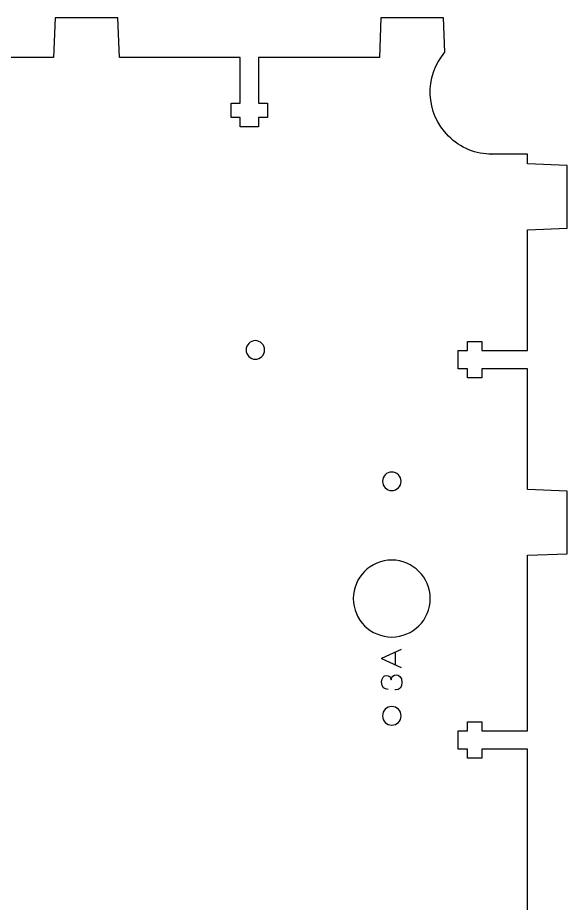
# Model space of a CAD drawing. Header units: millimetres. Extents: x -1219 to 0, y -610 to 0.
# Drawn here: x -488 to -403.4, y -275 to -138.6 of the extents above; entities that cross this region are included whole.
import ezdxf

# ---------------------------------------------------------------- set-up
doc = ezdxf.new("R2010")
doc.units = ezdxf.units.MM
doc.layers.get('0').update_dxf_attribs({"linetype": 'CONTINUOUS', "true_color": 0xffffff})

msp = doc.modelspace()

# ---------------------------------------------------------------- linework, layer by layer
at = {"color": 1, "true_color": 0xff0000}
for points in [[(-422.21, -143.88), (-422.43, -138.58), (-432.06, -138.58), (-432.31, -144.69), (-450.92, -144.69), (-450.92, -151.73), (-449.51, -151.73), (-449.51, -153.93), (-450.92, -153.93), (-450.92, -155.38), (-453.73, -155.38), (-453.73, -153.93), (-455.13, -153.93), (-455.13, -151.73), (-453.73, -151.73), (-453.73, -144.69), (-472.34, -144.69), (-472.59, -138.58), (-482.22, -138.58), (-482.47, -144.69), (-548.67, -144.69)], [(-409.49, -189.84), (-409.49, -171.22), (-403.38, -170.97), (-403.38, -161.34), (-409.49, -161.09), (-409.49, -159.61), (-415.05, -159.61), (-414.98, -159.61)], [(-451.4, -188.31), (-451.4, -188.31)], [(-409.49, -278.22), (-409.49, -251.23), (-416.53, -251.23), (-416.53, -252.63), (-418.74, -252.63), (-418.74, -251.23), (-420.19, -251.23), (-420.19, -248.42), (-418.74, -248.42), (-418.74, -247.01), (-416.53, -247.01), (-416.53, -248.42), (-409.49, -248.42), (-409.49, -247.91), (-409.49, -221.37), (-403.38, -221.12), (-403.38, -211.49), (-409.49, -211.24), (-409.49, -192.65), (-416.53, -192.65), (-416.53, -194.05), (-418.74, -194.05), (-418.74, -192.65), (-420.19, -192.65), (-420.19, -189.84), (-418.74, -189.84), (-418.74, -188.43), (-416.53, -188.43), (-416.53, -189.84), (-409.49, -189.84), (-409.49, -189.84)], [(-430.4, -208.54), (-430.4, -208.54)], [(-430.4, -222.11), (-430.4, -222.11)], [(-430.4, -244.66), (-430.4, -244.66)]]:
    msp.add_lwpolyline(points, dxfattribs=at)
at = {"color": 5, "true_color": 0x0000ff}
for points in [[(-428.88, -238.72), (-431.91, -237.33), (-431.91, -237.22), (-428.88, -235.82)], [(-429.89, -236.28), (-429.89, -238.27)], [(-430.51, -240.57), (-430.5, -240.57)]]:
    msp.add_lwpolyline(points, dxfattribs=at)
at = {"color": 1, "true_color": 0xff0000}
for points in [[(-421.68, -156.81), (-425.23, -153.27), (-425.4, -147.63), (-422.21, -143.88)], [(-414.98, -159.61), (-417.41, -159.6), (-419.83, -158.67), (-421.68, -156.81)], [(-451.4, -188.31), (-452.19, -188.31), (-452.83, -188.95), (-452.83, -189.74)], [(-449.97, -189.74), (-449.97, -188.95), (-450.61, -188.31), (-451.4, -188.31)], [(-452.83, -189.74), (-452.83, -190.53), (-452.19, -191.17), (-451.4, -191.17)], [(-451.4, -191.17), (-450.61, -191.17), (-449.97, -190.53), (-449.97, -189.74)], [(-430.4, -208.54), (-431.19, -208.54), (-431.83, -209.18), (-431.83, -209.97)], [(-428.97, -209.97), (-428.97, -209.18), (-429.61, -208.54), (-430.4, -208.54)], [(-431.83, -209.97), (-431.83, -210.76), (-431.19, -211.4), (-430.4, -211.4)], [(-430.4, -211.4), (-429.61, -211.4), (-428.97, -210.76), (-428.97, -209.97)], [(-430.4, -222.11), (-433.67, -222.11), (-436.32, -224.76), (-436.32, -228.03)], [(-424.48, -228.03), (-424.48, -224.76), (-427.13, -222.11), (-430.4, -222.11)], [(-436.32, -228.03), (-436.32, -231.3), (-433.67, -233.95), (-430.4, -233.95)], [(-430.4, -233.95), (-427.13, -233.95), (-424.48, -231.3), (-424.48, -228.03)], [(-430.4, -244.66), (-431.19, -244.66), (-431.83, -245.3), (-431.83, -246.09)], [(-428.97, -246.09), (-428.97, -245.3), (-429.61, -244.66), (-430.4, -244.66)], [(-431.83, -246.09), (-431.83, -246.88), (-431.19, -247.52), (-430.4, -247.52)], [(-430.4, -247.52), (-429.61, -247.52), (-428.97, -246.88), (-428.97, -246.09)]]:
    msp.add_open_spline(points, degree=3, dxfattribs=at)
at = {"color": 5, "true_color": 0x0000ff}
for points in [[(-431.96, -240.89), (-431.96, -240.18), (-431.64, -239.87), (-431.18, -239.87)], [(-431.18, -239.87), (-430.88, -239.87), (-430.56, -240.04), (-430.51, -240.57)], [(-430.5, -240.57), (-430.43, -239.99), (-430.1, -239.8), (-429.7, -239.8)], [(-429.7, -239.8), (-429.37, -239.8), (-428.84, -240.01), (-428.84, -240.96)], [(-430.96, -242.02), (-431.58, -241.99), (-431.96, -241.73), (-431.96, -240.89)], [(-428.84, -240.96), (-428.84, -241.74), (-429.23, -242.11), (-429.82, -242.11)], [(-429.82, -242.11), (-429.85, -242.11), (-429.88, -242.1), (-429.92, -242.1)]]:
    msp.add_open_spline(points, degree=3, dxfattribs=at)

doc.saveas('drawing.dxf')
